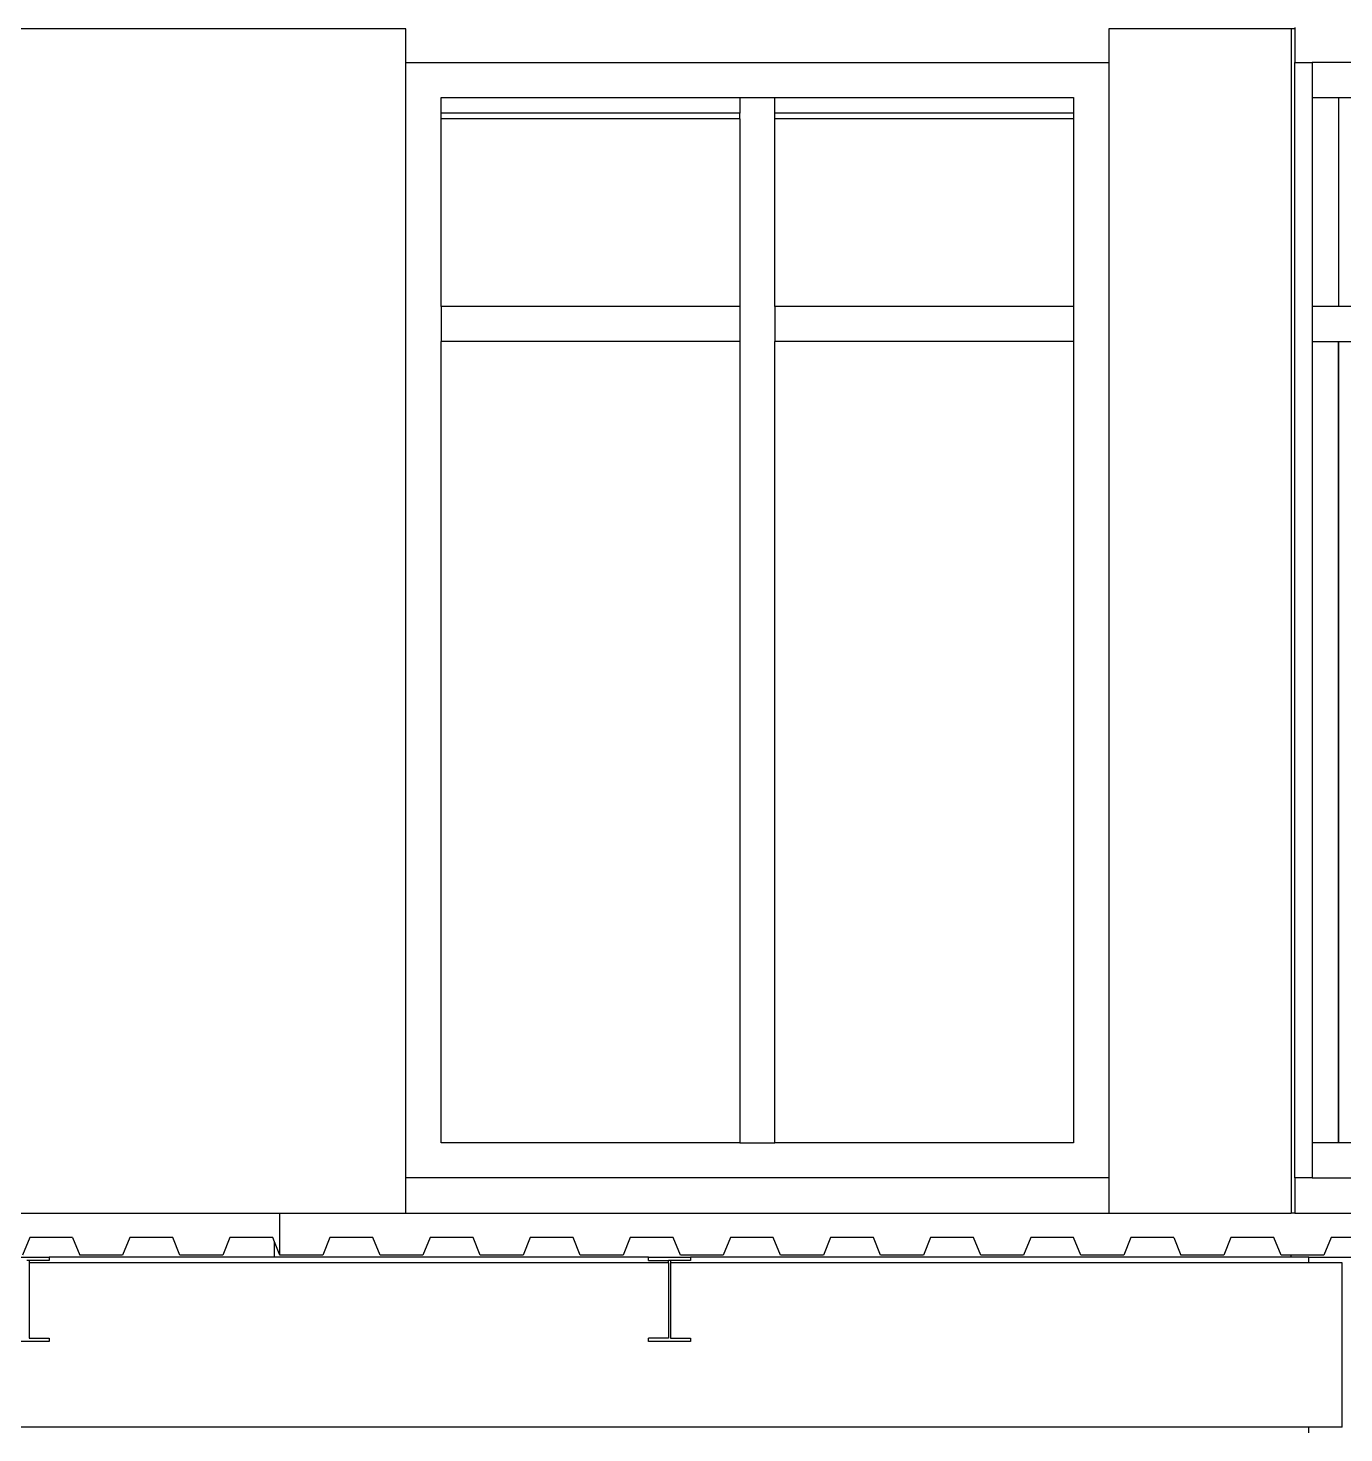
# Model space of a CAD drawing. Extents: x -35.6 to 35.6, y -12.2 to 13.4.
# Drawn here: x 7.515 to 11.259, y 6.833 to 10.831 of the extents above; entities that cross this region are included whole.
import ezdxf

# ---------------------------------------------------------------- set-up
doc = ezdxf.new("R2010")
doc.units = 0
doc.layers.get('0').update_dxf_attribs({"linetype": 'CONTINUOUS'})
doc.layers.add('SECTIONCUTEDGES', color=7, linetype='CONTINUOUS')

msp = doc.modelspace()

# ---------------------------------------------------------------- linework, layer by layer
for p, q in [((8.5898, 10.8286), (7.4398, 10.8286)), ((8.5898, 10.7329), (8.5898, 10.8286)), ((11.1088, 10.8286), (10.5898, 10.8286)), ((10.5898, 10.8286), (10.5898, 10.7329)), ((11.1088, 10.8286), (11.1088, 7.4586)), ((11.1188, 10.8286), (11.1088, 10.8286)), ((8.5898, 10.7329), (10.5898, 10.7329)), ((8.5898, 7.5586), (8.5898, 10.7329)), ((10.5898, 10.7329), (10.5898, 7.5586)), ((11.1188, 7.5586), (11.1188, 10.7329)), ((8.6898, 10.5889), (8.6898, 10.6329)), ((8.6898, 10.6329), (9.5398, 10.6329)), ((9.5398, 10.6329), (9.6398, 10.6329)), ((9.5398, 10.6329), (9.5398, 10.5889)), ((9.6398, 10.5889), (9.6398, 10.6329)), ((9.6398, 10.6329), (10.4898, 10.6329)), ((10.4898, 10.6329), (10.4898, 10.5889)), ((11.1688, 10.6329), (11.1688, 10.0386)), ((9.5398, 10.5889), (8.6898, 10.5889)), ((8.6898, 10.5729), (8.6898, 10.5889)), ((8.6898, 10.0386), (8.6898, 10.5729)), ((9.5398, 10.5729), (8.6898, 10.5729)), ((9.5398, 10.5729), (9.5398, 10.5889)), ((9.5398, 10.5729), (9.5398, 10.0386)), ((10.4898, 10.5889), (9.6398, 10.5889)), ((9.6398, 10.5729), (9.6398, 10.5889)), ((9.6398, 10.0386), (9.6398, 10.5729)), ((10.4898, 10.5729), (9.6398, 10.5729)), ((10.4898, 10.5889), (10.4898, 10.5729)), ((10.4898, 10.5729), (10.4898, 10.0386)), ((9.5398, 10.0386), (8.6898, 10.0386)), ((8.6898, 10.0386), (8.6898, 9.9386)), ((9.5398, 10.0386), (9.5398, 9.9386)), ((10.4898, 10.0386), (9.6398, 10.0386)), ((9.6398, 10.0386), (9.6398, 9.9386)), ((10.4898, 10.0386), (10.4898, 9.9386)), ((9.5398, 9.9386), (8.6898, 9.9386)), ((8.6898, 7.6586), (8.6898, 9.9386)), ((9.5398, 9.9386), (9.5398, 7.6586)), ((10.4898, 9.9386), (9.6398, 9.9386)), ((9.6398, 7.6586), (9.6398, 9.9386)), ((10.4898, 9.9386), (10.4898, 7.6586)), ((11.1688, 9.9386), (11.1688, 7.6586)), ((9.5398, 7.6586), (8.6898, 7.6586)), ((9.5398, 7.6586), (9.6398, 7.6586)), ((10.4898, 7.6586), (9.6398, 7.6586)), ((10.5898, 7.5586), (8.5898, 7.5586)), ((8.5898, 7.4586), (8.5898, 7.5586)), ((10.5898, 7.5586), (10.5898, 7.4586)), ((8.2159, 7.3329), (8.2159, 7.3766)), ((9.3367, 7.3169), (7.5179, 7.3169)), ((8.2159, 7.3329), (7.5748, 7.3329)), ((9.2798, 7.3329), (8.2159, 7.3329)), ((11.1588, 7.3169), (9.3429, 7.3169)), ((11.1088, 7.3329), (9.3998, 7.3329)), ((11.1088, 7.3329), (11.1088, 7.3386)), ((11.1588, 7.3329), (11.1088, 7.3329)), ((11.1588, 6.8489), (3.8679, 6.8489))]:
    msp.add_line(p, q)
at = {"layer": 'SECTIONCUTEDGES'}
for p, q in [((11.1188, 10.8329), (11.1188, 10.8286)), ((11.1188, 10.8286), (11.1188, 10.7329)), ((11.1188, 10.7329), (11.1688, 10.7329)), ((11.1688, 10.7329), (11.1688, 10.6329)), ((11.3188, 10.7329), (11.1688, 10.7329)), ((11.1688, 10.6329), (11.2435, 10.6329)), ((11.2435, 10.6329), (11.2435, 10.0386)), ((11.2435, 10.6329), (11.3188, 10.6329)), ((11.1688, 10.0386), (11.1688, 9.9386)), ((11.2435, 10.0386), (11.1688, 10.0386)), ((11.3188, 10.0386), (11.2435, 10.0386)), ((11.1688, 9.9386), (11.2435, 9.9386)), ((11.2435, 9.9386), (11.2435, 7.6586)), ((11.2438, 9.9386), (11.2435, 9.9386)), ((11.2438, 9.9386), (11.3188, 9.9386)), ((11.2438, 7.6586), (11.2438, 9.9386)), ((11.2435, 7.6586), (11.1688, 7.6586)), ((11.1688, 7.6586), (11.1688, 7.5586)), ((11.2435, 7.6586), (11.2438, 7.6586)), ((11.3188, 7.6586), (11.2438, 7.6586)), ((11.1188, 7.5586), (11.1188, 7.4586)), ((11.1688, 7.5586), (11.1188, 7.5586)), ((11.1688, 7.5586), (11.3188, 7.5586)), ((7.4398, 7.4586), (8.2314, 7.4586)), ((8.2314, 7.3386), (8.2314, 7.4586)), ((8.2314, 7.4586), (8.5898, 7.4586)), ((8.5898, 7.4586), (10.5898, 7.4586)), ((10.5898, 7.4586), (11.1088, 7.4586)), ((11.1188, 7.4586), (11.1088, 7.4586)), ((11.1188, 7.4586), (11.3188, 7.4586)), ((7.5193, 7.3886), (7.4989, 7.3386)), ((7.6414, 7.3886), (7.5193, 7.3886)), ((7.6414, 7.3886), (7.6617, 7.3386)), ((7.8041, 7.3886), (7.7838, 7.3386)), ((7.9262, 7.3886), (7.8041, 7.3886)), ((7.9466, 7.3386), (7.9262, 7.3886)), ((8.089, 7.3886), (8.0686, 7.3386)), ((8.2111, 7.3886), (8.089, 7.3886)), ((8.2159, 7.3766), (8.2111, 7.3886)), ((8.2314, 7.3386), (8.2159, 7.3766)), ((8.3738, 7.3886), (8.3535, 7.3386)), ((8.4959, 7.3886), (8.3738, 7.3886)), ((8.5163, 7.3386), (8.4959, 7.3886)), ((8.6587, 7.3886), (8.6384, 7.3386)), ((8.7808, 7.3886), (8.6587, 7.3886)), ((8.8011, 7.3386), (8.7808, 7.3886)), ((8.9436, 7.3886), (8.9232, 7.3386)), ((9.0656, 7.3886), (8.9436, 7.3886)), ((9.086, 7.3386), (9.0656, 7.3886)), ((9.2284, 7.3886), (9.2081, 7.3386)), ((9.3505, 7.3886), (9.2284, 7.3886)), ((9.3708, 7.3386), (9.3505, 7.3886)), ((9.5133, 7.3886), (9.4929, 7.3386)), ((9.6353, 7.3886), (9.5133, 7.3886)), ((9.6557, 7.3386), (9.6353, 7.3886)), ((9.7981, 7.3886), (9.7778, 7.3386)), ((9.9202, 7.3886), (9.7981, 7.3886)), ((9.9406, 7.3386), (9.9202, 7.3886)), ((10.083, 7.3886), (10.0626, 7.3386)), ((10.2051, 7.3886), (10.083, 7.3886)), ((10.2254, 7.3386), (10.2051, 7.3886)), ((10.3678, 7.3886), (10.3475, 7.3386)), ((10.4899, 7.3886), (10.3678, 7.3886)), ((10.5103, 7.3386), (10.4899, 7.3886)), ((10.6527, 7.3886), (10.6323, 7.3386)), ((10.7748, 7.3886), (10.6527, 7.3886)), ((10.7748, 7.3886), (10.7951, 7.3386)), ((10.9375, 7.3886), (10.9172, 7.3386)), ((11.0596, 7.3886), (10.9375, 7.3886)), ((11.08, 7.3386), (11.0596, 7.3886)), ((11.2224, 7.3886), (11.2021, 7.3386)), ((11.3445, 7.3886), (11.2224, 7.3886)), ((7.4548, 7.3329), (7.5748, 7.3329)), ((7.5179, 7.3231), (7.5117, 7.3231)), ((7.5748, 7.3231), (7.5179, 7.3231)), ((7.5179, 7.3231), (7.5179, 7.3169)), ((7.5179, 7.3169), (7.5179, 7.1027)), ((7.5748, 7.3329), (7.5748, 7.3231)), ((7.7838, 7.3386), (7.6617, 7.3386)), ((8.0686, 7.3386), (7.9466, 7.3386)), ((8.3535, 7.3386), (8.2314, 7.3386)), ((8.6384, 7.3386), (8.5163, 7.3386)), ((8.9232, 7.3386), (8.8011, 7.3386)), ((9.2081, 7.3386), (9.086, 7.3386)), ((9.2798, 7.3231), (9.2798, 7.3329)), ((9.2798, 7.3329), (9.3998, 7.3329)), ((9.2798, 7.3231), (9.3367, 7.3231)), ((9.3429, 7.3231), (9.3367, 7.3231)), ((9.3367, 7.3169), (9.3367, 7.3231)), ((9.3367, 7.3169), (9.3367, 7.1027)), ((9.3998, 7.3231), (9.3429, 7.3231)), ((9.3429, 7.3231), (9.3429, 7.3169)), ((9.3429, 7.3169), (9.3429, 7.1027)), ((9.4929, 7.3386), (9.3708, 7.3386)), ((9.3998, 7.3329), (9.3998, 7.3231)), ((9.7778, 7.3386), (9.6557, 7.3386)), ((10.0626, 7.3386), (9.9406, 7.3386)), ((10.3475, 7.3386), (10.2254, 7.3386)), ((10.6323, 7.3386), (10.5103, 7.3386)), ((10.9172, 7.3386), (10.7951, 7.3386)), ((11.1088, 7.3386), (11.08, 7.3386)), ((11.2021, 7.3386), (11.1088, 7.3386)), ((11.1588, 7.3169), (11.1588, 7.3329)), ((11.1588, 7.3329), (11.3588, 7.3329)), ((11.2538, 7.3169), (11.1588, 7.3169)), ((11.2538, 6.8489), (11.2538, 7.3169)), ((7.5748, 7.0929), (7.4548, 7.0929)), ((7.5179, 7.1027), (7.5748, 7.1027)), ((7.5748, 7.1027), (7.5748, 7.0929)), ((9.3367, 7.1027), (9.2798, 7.1027)), ((9.2798, 7.0929), (9.2798, 7.1027)), ((9.3998, 7.0929), (9.2798, 7.0929)), ((9.3429, 7.1027), (9.3998, 7.1027)), ((9.3998, 7.1027), (9.3998, 7.0929)), ((11.1588, 6.8329), (11.1588, 6.8489)), ((11.2538, 6.8489), (11.1588, 6.8489))]:
    msp.add_line(p, q, dxfattribs=at)

doc.saveas('drawing.dxf')
